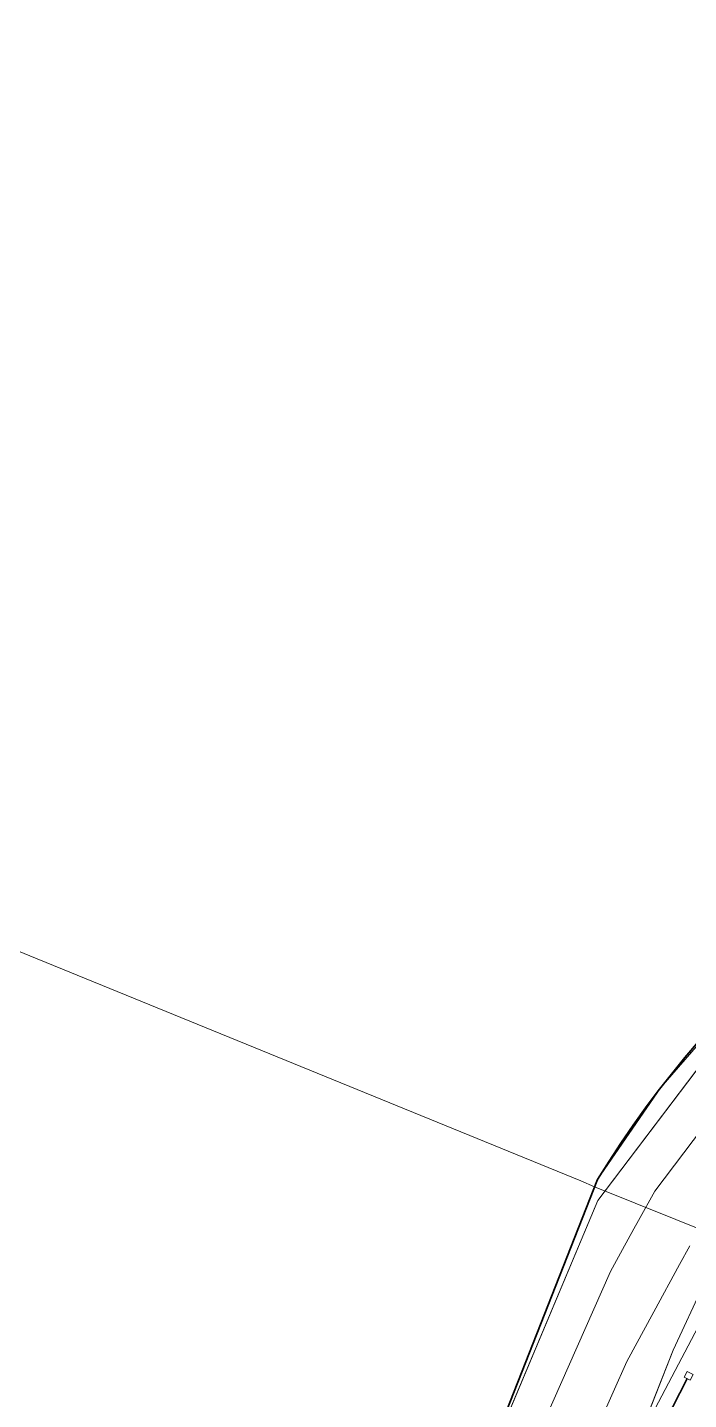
# Model space of a CAD drawing. Header units: metres. Extents: x -207 to 292, y -187 to 169.
# Drawn here: x -41.05 to -36, y 6.2 to 16.67 of the extents above; entities that cross this region are included whole.
import ezdxf

# ---------------------------------------------------------------- set-up
doc = ezdxf.new("R2010")
doc.units = ezdxf.units.M
for name, color, linetype, lineweight in [('A-GLAZ-CWMG', 7, 'Continuous', 9), ('C-TOPO', 7, 'Continuous', 9), ('C-TOPO-MAJR', 7, 'Continuous', 35), ('C-TOPO-MINR', 7, 'Continuous', 9), ('CERCO INTERIOR', 7, 'Continuous', 9), ('solera', 7, 'Continuous', 35)]:
    doc.layers.add(name, color=color, linetype=linetype, lineweight=lineweight)
doc.layers.add('PR10-ARQ-PL-001-Emplazamiento-C-1_dwg', color=7, linetype='Continuous', lineweight=9, true_color=0x767676)

# ---------------------------------------------------------------- blocks, each defined once
blk = doc.blocks.new('Circular Mullion - 5mm-2144460-PLANTA EMPLAZAMIENTO ACTUALIZADO')
at = {"layer": 'A-GLAZ-CWMG'}
for p, q in [((-36.018, 6.363), (-36.182, 6.041)), ((-36.18, 6.04), (-36.016, 6.362)), ((-36.016, 6.362), (-36.18, 6.04)), ((-36.178, 6.039), (-36.013, 6.36)), ((-36.016, 6.362), (-36.018, 6.363)), ((-36.013, 6.36), (-36.016, 6.362)), ((-36.182, 6.041), (-36.18, 6.04)), ((-36.18, 6.04), (-36.178, 6.039))]:
    blk.add_line(p, q, dxfattribs=at)
blk = doc.blocks.new('Rectangular Mullion - 50 x 50 mm-2128568-PLANTA EMPLAZAMIENTO ACTUALIZADO')
at = {"layer": 'A-GLAZ-CWMG'}
for p, q in [((0.025, 0.025), (-0.025, 0.025)), ((-0.025, 0.025), (-0.025, -0.025)), ((0.025, -0.025), (0.025, 0.025)), ((-0.025, -0.025), (0.025, -0.025))]:
    blk.add_line(p, q, dxfattribs=at)
blk = doc.blocks.new('Rectangular Mullion - 50 x 50 mm-2128569-PLANTA EMPLAZAMIENTO ACTUALIZADO')
at = {"layer": 'A-GLAZ-CWMG'}
for p, q in [((-0.025, -0.025), (-0.025, 0.025)), ((-0.025, 0.025), (0.025, 0.025)), ((0.025, 0.025), (0.025, -0.025)), ((0.025, -0.025), (-0.025, -0.025))]:
    blk.add_line(p, q, dxfattribs=at)
blk = doc.blocks.new('YADRAN_LASQUEMAS_ARQ_MO_002_TERRAZAS_rvt-1-PLANTA EMPLAZAMIENTO ACTUALIZADO')
at = {"layer": 'A-GLAZ-CWMG', "lineweight": 9, "extrusion": (0, 0, -1), "rotation": 297.1071400703788}
for name in ['Rectangular Mullion - 50 x 50 mm-2128568-PLANTA EMPLAZAMIENTO ACTUALIZADO', 'Rectangular Mullion - 50 x 50 mm-2128569-PLANTA EMPLAZAMIENTO ACTUALIZADO']:
    blk.add_blockref(name, (36.004, 6.384), dxfattribs=at)
at = {"layer": 'A-GLAZ-CWMG', "lineweight": 9}
blk.add_blockref('Circular Mullion - 5mm-2144460-PLANTA EMPLAZAMIENTO ACTUALIZADO', (0, 0), dxfattribs=at)
blk.add_blockref('Circular Mullion - 5mm-2144460-PLANTA EMPLAZAMIENTO ACTUALIZADO', (0, 0), dxfattribs=at)
blk.add_blockref('Circular Mullion - 5mm-2144460-PLANTA EMPLAZAMIENTO ACTUALIZADO', (0, 0), dxfattribs=at)
blk.add_blockref('Circular Mullion - 5mm-2144460-PLANTA EMPLAZAMIENTO ACTUALIZADO', (0, 0), dxfattribs=at)
blk = doc.blocks.new('PR10-ARQ-PL-001-Emplazamiento-C-1_dwg-674643-PLANTA EMPLAZAMIENTO ACTUALIZADO')
at = {"layer": 'C-TOPO', "flags": 128}
for points in [[(-35.66, 9.225), (-36.217, 8.582), (-36.699, 7.882), (-38.494, 3.322), (-39.002, 2.03), (-39.53, 0.688), (-39.576, 0.571), (-40.733, -2.367), (-41.582, -4.525), (-43.872, -10.342), (-44.195, -11.163), (-44.445, -11.797), (-44.591, -12.168), (-44.773, -12.63), (-44.958, -13.1), (-45.163, -13.622), (-58.654, -47.895)], [(-58.654, -47.895), (-45.163, -13.622), (-44.958, -13.1), (-44.773, -12.63), (-44.591, -12.168), (-44.445, -11.797), (-44.195, -11.163), (-43.872, -10.342), (-41.582, -4.525), (-40.733, -2.367), (-39.576, 0.571), (-39.53, 0.688), (-39.002, 2.03), (-38.494, 3.322), (-36.699, 7.882), (-36.217, 8.582), (-35.66, 9.225)], [(-5.944, -30.109), (-2.297, -20.794), (2.682, -7.888), (2.908, -6.619), (2.668, -4.413), (2.058, -2.758), (0.864, -1.02), (-1.67, 0.837), (-22.17, 8.99), (-26.339, 10.648), (-28.762, 11.411), (-30.718, 11.467), (-32.757, 10.904), (-34.007, 10.239), (-34.588, 9.87), (-35.702, 9.034), (-36.697, 7.721), (-37.635, 5.49), (-38.522, 3.372), (-63.796, -60.767)], [(-41.205, -6.307), (-39.786, -2.709), (-39.713, -2.525), (-39.276, -1.416), (-38.973, -0.647), (-38.922, -0.52), (-38.346, 0.94), (-37.859, 2.175), (-37.812, 2.296), (-37.392, 3.36), (-37.387, 3.372), (-36.846, 4.744), (-36.414, 5.838), (-36.375, 5.937), (-36.122, 6.58), (-35.885, 7.088)], [(-35.885, 7.088), (-36.122, 6.58), (-36.375, 5.937), (-36.414, 5.838), (-36.846, 4.744), (-37.387, 3.372), (-37.392, 3.36), (-37.812, 2.296), (-37.859, 2.175), (-38.346, 0.94), (-38.922, -0.52), (-38.973, -0.647), (-39.276, -1.416), (-39.713, -2.525), (-39.786, -2.709), (-41.205, -6.307)]]:
    blk.add_lwpolyline(points, dxfattribs=at)
at = {"layer": 'C-TOPO-MAJR', "color": 1, "lineweight": 9, "true_color": 0xff0000, "flags": 128}
for points in [[(-33.942, 6.71), (-36.721, 7.826), (-36.827, 7.87), (-41.03, 9.587), (-41.354, 9.719), (-41.486, 9.775), (-41.621, 9.832), (-41.757, 9.89), (-43.04, 10.434), (-43.193, 10.219), (-44.577, 10.765), (-45.993, 9.38), (-47.024, 9.785), (-48.221, 10.598), (-48.644, 9.524), (-68.111, 17.305)], [(-37.295, 5.611), (-36.599, 7.179), (-36.508, 7.347), (-36.421, 7.506), (-36.386, 7.569), (-36.261, 7.792), (-35.598, 8.67)]]:
    blk.add_lwpolyline(points, dxfattribs=at)
at = {"layer": 'C-TOPO-MINR', "color": 9, "true_color": 0xc0c0c0, "flags": 128}
blk.add_lwpolyline([(-41.874, -6.423), (-41.209, -4.861), (-40.382, -3.036), (-40.34, -2.928), (-39.885, -1.768), (-39.633, -1.136), (-39.441, -0.693), (-39.409, -0.618), (-39.064, 0.213), (-38.714, 1.102), (-38.408, 1.859), (-38.111, 2.629), (-38.081, 2.705), (-37.852, 3.365), (-37.848, 3.372), (-37.489, 4.242), (-37.127, 5.009), (-36.818, 5.723), (-36.788, 5.791), (-36.476, 6.494), (-36.269, 6.873), (-36.073, 7.234), (-35.994, 7.376)], dxfattribs=at)
at = {"layer": 'CERCO INTERIOR', "flags": 128}
blk.add_lwpolyline([(-26.874, -80.129), (-28.514, -82.005), (-30.8, -83.205), (-33.475, -83.406), (-60.37, -72.835), (-62.483, -71.58), (-63.97, -69.482), (-64.498, -67.058), (-63.958, -64.43), (-36.309, 6.038), (-35.124, 8.298), (-33.133, 9.89), (-30.636, 10.594), (-28.057, 10.337), (-2.046, 0.017), (-0.043, -1.295), (1.477, -3.378), (1.972, -5.81), (1.497, -8.304), (0.578, -10.638), (-26.931, -80.273)], dxfattribs=at)
at = {"layer": 'solera'}
blk.add_line((-36.699, 7.882), (-65.373, -64.964), dxfattribs=at)
blk.add_arc((-30.087, 3.844), 7.747, 73.0923, 148.5891, dxfattribs=at)

msp = doc.modelspace()

# ---------------------------------------------------------------- linework, layer by layer
at = {"layer": 'C-TOPO'}
for p, q in [((-35.66, 9.225), (-36.217, 8.582)), ((-36.217, 8.582), (-35.66, 9.225)), ((-35.702, 9.034), (-36.697, 7.721)), ((-36.217, 8.582), (-36.699, 7.882)), ((-36.699, 7.882), (-36.217, 8.582)), ((-36.699, 7.882), (-38.494, 3.322)), ((-38.494, 3.322), (-36.699, 7.882)), ((-36.697, 7.721), (-37.635, 5.49)), ((-36.122, 6.58), (-35.885, 7.088)), ((-35.885, 7.088), (-36.122, 6.58)), ((-36.375, 5.937), (-36.122, 6.58)), ((-36.122, 6.58), (-36.375, 5.937))]:
    msp.add_line(p, q, dxfattribs=at)
at = {"layer": 'C-TOPO-MAJR', "color": 1, "lineweight": 9, "true_color": 0xff0000, "flags": 128}
for points in [[(-41.354, 9.719), (-41.03, 9.587), (-36.827, 7.87), (-36.721, 7.826)], [(-37.295, 5.611), (-36.599, 7.179), (-36.508, 7.347), (-36.421, 7.506), (-36.386, 7.569), (-36.261, 7.792), (-35.598, 8.67)], [(-33.942, 6.71), (-36.721, 7.826)]]:
    msp.add_lwpolyline(points, dxfattribs=at)
at = {"layer": 'C-TOPO-MINR', "color": 9, "true_color": 0xc0c0c0, "flags": 128}
msp.add_lwpolyline([(-41.874, -6.423), (-41.209, -4.861), (-40.382, -3.036), (-40.34, -2.928), (-39.885, -1.768), (-39.633, -1.136), (-39.441, -0.693), (-39.409, -0.618), (-39.064, 0.213), (-38.714, 1.102), (-38.408, 1.859), (-38.111, 2.629), (-38.081, 2.705), (-37.852, 3.365), (-37.848, 3.372), (-37.489, 4.242), (-37.127, 5.009), (-36.818, 5.723), (-36.788, 5.791), (-36.476, 6.494), (-36.269, 6.873), (-36.073, 7.234), (-35.994, 7.376)], dxfattribs=at)

# ---------------------------------------------------------------- block references
at = {"lineweight": 5}
msp.add_blockref('YADRAN_LASQUEMAS_ARQ_MO_002_TERRAZAS_rvt-1-PLANTA EMPLAZAMIENTO ACTUALIZADO', (0, 0), dxfattribs=at)
at = {"layer": 'PR10-ARQ-PL-001-Emplazamiento-C-1_dwg', "color": 7}
msp.add_blockref('PR10-ARQ-PL-001-Emplazamiento-C-1_dwg-674643-PLANTA EMPLAZAMIENTO ACTUALIZADO', (0, 0), dxfattribs=at)

doc.saveas('drawing.dxf')
